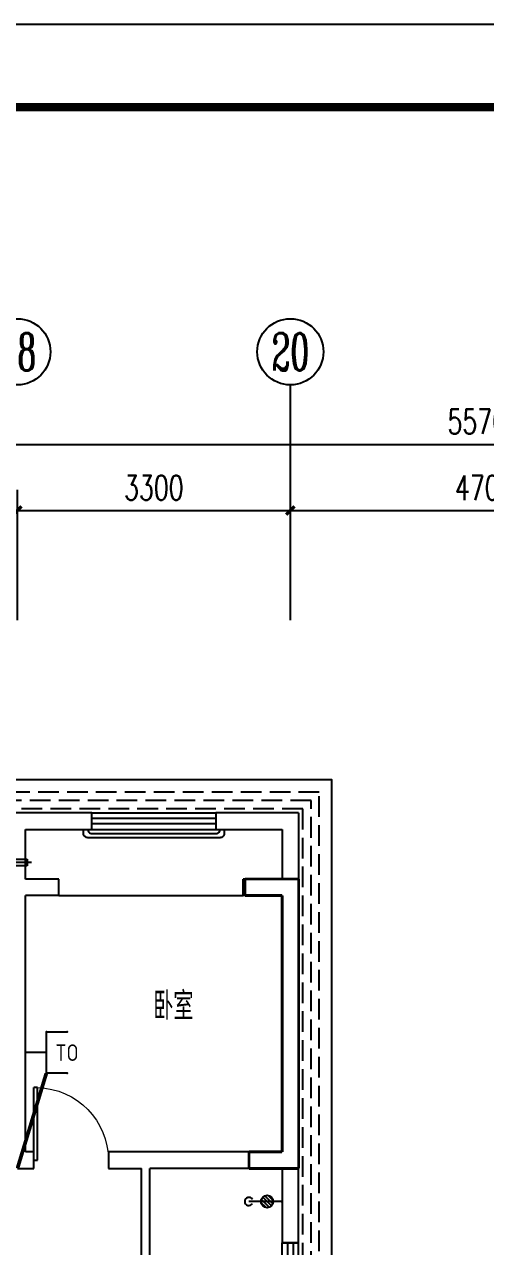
# Model space of a CAD drawing. Extents: x -993182 to -819982, y 169304 to 600104.
# Drawn here: x -870763 to -865189, y 278323 to 293104 of the extents above; entities that cross this region are included whole.
import ezdxf
from ezdxf.enums import TextEntityAlignment as Align

# ---------------------------------------------------------------- set-up
doc = ezdxf.new("R2010")
doc.units = 0
doc.header["$LTSCALE"] = 1000
doc.header["$MEASUREMENT"] = 0
doc.linetypes.add('DASH', pattern=[0.35, 0.25, -0.1])
for name, color, linetype in [('AXIS', 3, 'Continuous'), ('AXIS_TEXT', 7, 'Continuous'), ('EQUIP-通讯', 3, 'Continuous'), ('PUB_TEXT', 7, 'Continuous'), ('PUB_TITLE', 146, 'Continuous'), ('WALL', 4, 'Continuous'), ('WINDOW', 2, 'Continuous'), ('WIRE-网络', 6, 'TG_TD'), ('家具', 187, 'Continuous'), ('屋面', 139, 'Continuous'), ('栏杆', 169, 'Continuous'), ('空调、空调洞', 66, 'Continuous'), ('面层', 215, 'Continuous')]:
    doc.layers.add(name, color=color, linetype=linetype)
doc.styles.add('_TCH_AXIS', font='COMPLEX', dxfattribs={"bigfont": 'GBCBIG'})
doc.styles.add('_TCH_DIM_T3', font='SIMPLEX', dxfattribs={"width": 0.705882, "bigfont": 'GBCBIG'})
doc.styles.add('_TEL_ATTDEF', font='GBENOR', dxfattribs={"width": 0.8, "height": 3, "bigfont": 'GBCBIG'})
doc.styles.add('_TEL_DIM', font='ICED', dxfattribs={"width": 0.8, "height": 3.5, "bigfont": 'BZHZ'})
doc.styles.add('COMPLEX', font='COMPLEX')
doc.styles.get("Standard").update_dxf_attribs({"font": 'gbenor.shx', "bigfont": 'gbcbig.shx'})
doc.styles.add('TG_LINETYPE', font='ICED', dxfattribs={"width": 0.8, "height": 2, "bigfont": 'BZHZ'})
doc.linetypes.add('TG_TD', pattern='A,1,-0.45,["TD",TG_LINETYPE,S=0.1,R=0,X=-0.38,Y=-0.1],0', length=1.45)
doc.dimstyles.new('_TCH_ARCH&&100', dxfattribs={"dimtxt": 297.5, "dimasz": 100, "dimexe": 250, "dimexo": 300, "dimgap": 126.25, "dimtad": 1, "dimdec": 0, "dimzin": 0, "dimdsep": 46, "dimtxsty": '_TCH_DIM_T3', "dimblk": 'ARCHTICK', "dimcen": 0.09, "dimclrt": 7, "dimazin": 2, "dimtfac": 1, "dimtdec": 0, "dimtix": 1, "dimtmove": 2, "dimatfit": 3, "dimfxl": 0, "dimtolj": 1, "dimtzin": 0, "dimarcsym": 0})

# ---------------------------------------------------------------- blocks, each defined once
blk = doc.blocks.new('$lvtry$00000168')
at = {"color": 0}
blk.add_line((0, 0), (0, -395), dxfattribs=at)
blk.add_arc((0, -395), 50, 121.0332, 58.9668, dxfattribs=at)
for p in [(0, 0), (0, -223)]:
    blk.add_point(p, dxfattribs=at)
blk = doc.blocks.new('$lvtry$00000171')
for p, q in [((-74, 11), (-11, 74)), ((-70, -27), (27, 70)), ((-53, -53), (53, 53)), ((-27, -70), (70, 27)), ((11, -74), (74, -11))]:
    blk.add_line(p, q)
blk.add_circle((0, 0), 75)
blk.add_point((0, 0))
blk = doc.blocks.new('A$C6BE329BC')
at = {"layer": '家具'}
blk.add_blockref('$lvtry$00000168', (75, 445), dxfattribs=at)
at = {"layer": '家具', "rotation": 180}
blk.add_blockref('$lvtry$00000171', (75, 271), dxfattribs=at)
blk = doc.blocks.new('q5')
at = {"color": 3, "const_width": 35}
for points in [[(-496442, -554544), (-495792, -554544)], [(-496442, -554744), (-496442, -554544)], [(-495792, -558044), (-495792, -554544)], [(-496442, -554744), (-495992, -554744)], [(-495992, -557844), (-495992, -554744)], [(-496392, -557844), (-495992, -557844)], [(-496392, -558044), (-496392, -557844)], [(-496392, -558044), (-495792, -558044)]]:
    blk.add_lwpolyline(points, dxfattribs=at)
blk = doc.blocks.new('A$C06D6341B')
at = {"layer": '空调、空调洞', "linetype": 'DASH'}
for p, q in [((40, 0), (40, 340)), ((80, 290), (0, 290)), ((0, 290), (0, 50)), ((80, 50), (80, 290)), ((0, 50), (80, 50))]:
    blk.add_line(p, q, dxfattribs=at)
blk = doc.blocks.new('kt')
at = {"layer": '空调、空调洞', "xscale": -1, "rotation": 90}
blk.add_blockref('A$C06D6341B', (-423074, -788164, -76424), dxfattribs=at)
blk = doc.blocks.new('$WINLIB2D$00000001')
at = {"color": 0}
for points in [[(-0.5, 0.5), (-0.5, -0.5)], [(-0.5, 0.5), (0.5, 0.5)], [(0.5, -0.5), (0.5, 0.5)], [(0.5, 0.1667), (-0.5, 0.1667)], [(0.5, -0.1667), (-0.5, -0.1667)], [(-0.5, -0.5), (0.5, -0.5)]]:
    blk.add_lwpolyline(points, dxfattribs=at)
blk = doc.blocks.new('$DorLib2D$00000001')
for p, q in [((0.45, 0.975), (0.5, 0.975)), ((0.45, 0), (0.45, 0.975)), ((0.5, 0), (0.5, 0.975)), ((0.5, 0), (0.45, 0))]:
    blk.add_line(p, q)
at = {"lineweight": 13}
blk.add_arc((0.475, 0), 0.975, 91.4693, 180, dxfattribs=at)
blk = doc.blocks.new('_AXISO')
blk.add_circle((0, 0), 0.5)
at = {"layer": 'AXIS_TEXT', "style": 'COMPLEX', "width": 1.041667}
blk.add_attdef('A', text='', height=0.56, dxfattribs=at).set_placement((-0.25, -0.28), (0.25, -0.28), align=Align.FIT)
blk = doc.blocks.new('_ArchTick')
at = {"color": 0, "linetype": 'ByBlock', "const_width": 0.4}
blk.add_lwpolyline([(-0.5, -0.5), (0.5, 0.5)], dxfattribs=at)
blk = doc.blocks.new('*D498')
at = {"layer": 'AXIS', "color": 0, "lineweight": -2}
for p, q in [((-254209, -458420), (-254209, -456044)), ((-198509, -458420), (-198509, -456044)), ((-254209, -456294), (-198509, -456294))]:
    blk.add_line(p, q, dxfattribs=at)
at = {"layer": 'Defpoints', "color": 0}
for p in [(-198509, -456294), (-254209, -458720), (-198509, -458720)]:
    blk.add_point(p, dxfattribs=at)
at = {"layer": 'AXIS', "color": 0, "lineweight": -2, "xscale": 100, "yscale": 100, "zscale": 100, "rotation": 180}
blk.add_blockref('_ArchTick', (-254209, -456294), dxfattribs=at)
at = {"layer": 'AXIS', "color": 0, "lineweight": -2, "xscale": 100, "yscale": 100, "zscale": 100}
blk.add_blockref('_ArchTick', (-198509, -456294), dxfattribs=at)
at = {"layer": 'AXIS', "color": 7, "insert": (-226359, -456019), "char_height": 297.5, "attachment_point": 5, "style": '_TCH_DIM_T3'}
blk.add_mtext('\\A1;55700', dxfattribs=at)
blk = doc.blocks.new('*D509')
at = {"layer": 'AXIS', "color": 0, "lineweight": -2}
for p, q in [((-232009, -458420), (-232009, -456844)), ((-228709, -458420), (-228709, -456844)), ((-232009, -457094), (-228709, -457094))]:
    blk.add_line(p, q, dxfattribs=at)
at = {"layer": 'Defpoints', "color": 0}
for p in [(-228709, -457094), (-232009, -458720), (-228709, -458720)]:
    blk.add_point(p, dxfattribs=at)
at = {"layer": 'AXIS', "color": 0, "lineweight": -2, "xscale": 100, "yscale": 100, "zscale": 100, "rotation": 180}
blk.add_blockref('_ArchTick', (-232009, -457094), dxfattribs=at)
at = {"layer": 'AXIS', "color": 0, "lineweight": -2, "xscale": 100, "yscale": 100, "zscale": 100}
blk.add_blockref('_ArchTick', (-228709, -457094), dxfattribs=at)
at = {"layer": 'AXIS', "color": 7, "insert": (-230359, -456819), "char_height": 297.5, "attachment_point": 5, "style": '_TCH_DIM_T3'}
blk.add_mtext('\\A1;3300', dxfattribs=at)
blk = doc.blocks.new('*D510')
at = {"layer": 'AXIS', "color": 0, "lineweight": -2}
for p, q in [((-228709, -458420), (-228709, -456844)), ((-224009, -458420), (-224009, -456844)), ((-228709, -457094), (-224009, -457094))]:
    blk.add_line(p, q, dxfattribs=at)
at = {"layer": 'Defpoints', "color": 0}
for p in [(-224009, -457094), (-228709, -458720), (-224009, -458720)]:
    blk.add_point(p, dxfattribs=at)
at = {"layer": 'AXIS', "color": 0, "lineweight": -2, "xscale": 100, "yscale": 100, "zscale": 100, "rotation": 180}
blk.add_blockref('_ArchTick', (-228709, -457094), dxfattribs=at)
at = {"layer": 'AXIS', "color": 0, "lineweight": -2, "xscale": 100, "yscale": 100, "zscale": 100}
blk.add_blockref('_ArchTick', (-224009, -457094), dxfattribs=at)
at = {"layer": 'AXIS', "color": 7, "insert": (-226359, -456819), "char_height": 297.5, "attachment_point": 5, "style": '_TCH_DIM_T3'}
blk.add_mtext('\\A1;4700', dxfattribs=at)
blk = doc.blocks.new('$equip$00001847')
for p, q in [((-0.5, 0.499), (-0.5, 0.999)), ((0.5, 0.999), (0.5, 0.499)), ((0.5, 0.499), (-0.5, 0.499)), ((0, 0.5), (0, 0))]:
    blk.add_line(p, q)
for p in [(-0.5, 0.999), (0.5, 0.999), (-0.5, 0.499), (0.5, 0.499), (0, 0)]:
    blk.add_point(p)
at = {"color": 7, "style": '_TEL_DIM'}
blk.add_attdef('$TEXT$', text='', height=0.4, dxfattribs=at).set_placement((0, 0.999), align=Align.MIDDLE_CENTER)
at = {"color": 7, "style": '_TEL_DIM', "flags": 1}
blk.add_attdef('A', text='', height=0.00002, dxfattribs=at).set_placement((0, 0), align=Align.MIDDLE_CENTER)
blk = doc.blocks.new('5#、7#楼参照')
at = {"layer": 'AXIS'}
blk.add_line((-228708.8, -457774.7), (-228708.8, -455574.4), dxfattribs=at)
at = {"layer": 'PUB_TITLE'}
blk.add_lwpolyline([(-265242.7, -510615.5), (-181142.7, -510615.5), (-181142.7, -451215.5), (-265242.7, -451215.5)], close=True, dxfattribs=at)
at = {"layer": 'PUB_TITLE', "const_width": 100}
blk.add_lwpolyline([(-262742.7, -509615.5), (-182142.7, -509615.5), (-182142.7, -452215.5), (-262742.7, -452215.5)], close=True, dxfattribs=at)
at = {"layer": 'WALL'}
for p, q in [((-231108.8, -460750.9), (-232108.8, -460750.9)), ((-231108.8, -460950.9), (-231108.8, -460750.9)), ((-228608.8, -460750.9), (-229608.8, -460750.9)), ((-229608.8, -460750.9), (-229608.8, -460950.9)), ((-228608.8, -460750.9), (-228608.8, -461650.9)), ((-231908.8, -460950.9), (-231108.8, -460950.9)), ((-231908.8, -461550.9), (-231908.8, -460950.9)), ((-229608.8, -460950.9), (-228808.8, -460950.9)), ((-228808.8, -460950.9), (-228808.8, -461550.9)), ((-231507.8, -461550.9), (-231908.8, -461550.9)), ((-231507.8, -461750.9), (-231507.8, -461550.9)), ((-228808.8, -461550.9), (-229277.8, -461550.9)), ((-229277.8, -461750.9), (-229277.8, -461550.9)), ((-228608.8, -461650.9), (-228608.8, -464950.9)), ((-231507.8, -461750.9), (-231908.8, -461750.9)), ((-231908.8, -463650.9), (-231908.8, -461750.9)), ((-228808.8, -461750.9), (-229277.8, -461750.9)), ((-228808.8, -461750.9), (-228808.8, -464850.9)), ((-231908.8, -464850.9), (-231908.8, -463650.9)), ((-231808.8, -464850.9), (-231908.8, -464850.9)), ((-231808.8, -465050.9), (-231808.8, -464850.9)), ((-230408.8, -464850.9), (-230908.8, -464850.9)), ((-230908.8, -464850.9), (-230908.8, -465050.9)), ((-228808.8, -464850.9), (-230408.8, -464850.9)), ((-228608.8, -465950.9), (-228608.8, -464950.9)), ((-232008.8, -465050.9), (-231808.8, -465050.9)), ((-230908.8, -465050.9), (-230508.8, -465050.9)), ((-230508.8, -466150.9), (-230508.8, -465050.9)), ((-230408.8, -466250.9), (-230408.8, -465050.9)), ((-228808.8, -465050.9), (-230408.8, -465050.9)), ((-228808.8, -465050.9), (-228808.8, -465950.9)), ((-228808.8, -465950.9), (-228608.8, -465950.9))]:
    blk.add_line(p, q, dxfattribs=at)
at = {"layer": 'WINDOW'}
blk.add_line((-231507.8, -461750.9), (-229277.8, -461750.9), dxfattribs=at)
at = {"layer": '屋面', "color": 190}
blk.add_lwpolyline([(-239558.8, -460650.9), (-243258.8, -460650.9), (-243258.8, -458750.9), (-249508.8, -458750.9), (-249508.8, -460350.9), (-254608.8, -460350.9), (-254608.8, -468650.9), (-252908.8, -468650.9), (-252908.8, -472650.9), (-250158.8, -472650.9), (-250158.8, -474050.9), (-243308.8, -474050.9), (-243308.8, -471950.9), (-239508.8, -471950.9), (-239508.8, -474050.9), (-232658.8, -474050.9), (-232658.8, -472650.9), (-229908.8, -472650.9), (-229908.8, -468650.9), (-228208.8, -468650.9), (-228208.8, -460350.9), (-233308.8, -460350.9), (-233308.8, -458750.9), (-239558.8, -458750.9)], close=True, dxfattribs=at)
at = {"layer": '屋面', "color": 190, "linetype": 'DASH'}
for points in [[(-239408.8, -460800.9), (-243408.8, -460800.9), (-243408.8, -458900.9), (-249358.8, -458900.9), (-249358.8, -460500.9), (-254458.8, -460500.9), (-254458.8, -468500.9), (-252758.8, -468500.9), (-252758.8, -472500.9), (-250008.8, -472500.9), (-250008.8, -473900.9), (-243458.8, -473900.9), (-243458.8, -471800.9), (-239358.8, -471800.9), (-239358.8, -473900.9), (-232808.8, -473900.9), (-232808.8, -472500.9), (-230058.8, -472500.9), (-230058.8, -468500.9), (-228358.8, -468500.9), (-228358.8, -460500.9), (-233458.8, -460500.9), (-233458.8, -458900.9), (-239408.8, -458900.9)], [(-239308.8, -460900.9), (-243508.8, -460900.9), (-243508.8, -459000.9), (-249258.8, -459000.9), (-249258.8, -460600.9), (-254358.8, -460600.9), (-254358.8, -468400.9), (-252658.8, -468400.9), (-252658.8, -472400.9), (-249908.8, -472400.9), (-249908.8, -473800.9), (-243558.8, -473800.9), (-243558.8, -471700.9), (-239258.8, -471700.9), (-239258.8, -473800.9), (-232908.8, -473800.9), (-232908.8, -472400.9), (-230158.8, -472400.9), (-230158.8, -468400.9), (-228458.8, -468400.9), (-228458.8, -460600.9), (-233558.8, -460600.9), (-233558.8, -459000.9), (-239308.8, -459000.9)], [(-239208.8, -461000.9), (-243608.8, -461000.9), (-243608.8, -459100.9), (-249158.8, -459100.9), (-249158.8, -460700.9), (-254258.8, -460700.9), (-254258.8, -468300.9), (-252558.8, -468300.9), (-252558.8, -472300.9), (-249808.8, -472300.9), (-249808.8, -473700.9), (-243658.8, -473700.9), (-243658.8, -471600.9), (-239158.8, -471600.9), (-239158.8, -473700.9), (-233008.8, -473700.9), (-233008.8, -472300.9), (-230258.8, -472300.9), (-230258.8, -468300.9), (-228558.8, -468300.9), (-228558.8, -460700.9), (-233658.8, -460700.9), (-233658.8, -459100.9), (-239208.8, -459100.9)]]:
    blk.add_lwpolyline(points, close=True, dxfattribs=at)
at = {"layer": '栏杆'}
for points in [[(-229508.8, -460950.9), (-229508.8, -461000.9, -0.4142136), (-229558.8, -461050.9), (-231158.8, -461050.9, -0.4142136), (-231208.8, -461000.9), (-231208.8, -460950.9)], [(-231158.8, -460950.9), (-231158.8, -460950.9, 0.4142136), (-231108.8, -461000.9), (-229608.8, -461000.9, 0.4142136), (-229558.8, -460950.9), (-229558.8, -460950.9)]]:
    blk.add_lwpolyline(points, format="xyb", dxfattribs=at)
at = {"rotation": 270.0000000000217}
blk.add_blockref('A$C6BE329BC', (-229261.1, -465375.9), dxfattribs=at)
at = {"layer": 'AXIS'}
ref = blk.add_blockref('_AXISO', (-232008.8, -455174.4), dxfattribs=dict(at, xscale=800, yscale=800, zscale=800))
ref.add_attrib('A', '18', dxfattribs={"layer": 'AXIS_TEXT', "height": 452.55, "style": '_TCH_AXIS', "width": 0.724138}).set_placement((-232235.1, -455400.7), (-231782.5, -455400.7), align=Align.FIT)
ref = blk.add_blockref('_AXISO', (-228708.8, -455174.4), dxfattribs=dict(at, xscale=800, yscale=800, zscale=800))
ref.add_attrib('A', '20', dxfattribs={"layer": 'AXIS_TEXT', "height": 452.55, "style": '_TCH_AXIS', "width": 0.617647}).set_placement((-228935.1, -455400.7), (-228482.5, -455400.7), align=Align.FIT)
at = {"layer": 'WINDOW', "xscale": 1500, "yscale": -200, "zscale": 1500}
blk.add_blockref('$WINLIB2D$00000001', (-230358.8, -460850.9), dxfattribs=at)
at = {"layer": 'WINDOW'}
for name, p, xscale, yscale, zscale, rotation in [('$DorLib2D$00000001', (-231358.8, -464950.9), 900, -900, 900, 180), ('$WINLIB2D$00000001', (-228708.8, -466400.9), -900, -200, -900, 270)]:
    blk.add_blockref(name, p, dxfattribs=dict(at, xscale=xscale, yscale=yscale, zscale=zscale, rotation=rotation))
at = {"layer": '面层'}
for name, p in [('kt', (191234.9, 326853.2)), ('q5', (267183.2, 92993.2))]:
    blk.add_blockref(name, p, dxfattribs=at)
at = {"layer": 'AXIS'}
for p1, p2, distance, picture, middle in [((-254208.8, -458720), (-198508.8, -458720), 2425.6, '*D498', (-226358.8, -456019.4)), ((-232008.8, -458720), (-228708.8, -458720), 1625.6, '*D509', (-230358.8, -456819.4)), ((-228708.8, -458720), (-224008.8, -458720), 1625.6, '*D510', (-226358.8, -456819.4))]:
    dim = blk.add_aligned_dim(p1=p1, p2=p2, distance=distance, dimstyle='_TCH_ARCH&&100', dxfattribs=at)
    dim.commit()
    dim.dimension.update_dxf_attribs({"geometry": picture, "text_midpoint": middle})

msp = doc.modelspace()

# ---------------------------------------------------------------- linework, layer by layer
at = {"layer": 'WIRE-网络', "linetype": 'TG_TD', "const_width": 45, "elevation": 0}
msp.add_lwpolyline([(-870848, 279268), (-870499, 280418)], dxfattribs=at)

# ---------------------------------------------------------------- block references
at = {"layer": 'EQUIP-通讯'}
ref = msp.add_blockref('$equip$00001847', (-870748, 280668, 0), dxfattribs=dict(at, xscale=500, yscale=500, zscale=500, rotation=270.0000000000074))
ref.add_attrib('$TEXT$', 'TO', dxfattribs={"layer": '0', "color": 7, "height": 200, "style": '_TEL_ATTDEF'}).set_placement((-870249, 280668, 0), align=Align.MIDDLE_CENTER)
at = {"layer": '面层'}
msp.add_blockref('5#、7#楼参照', (-638840, 744319), dxfattribs=at)

# ---------------------------------------------------------------- texts
at = {"layer": 'PUB_TEXT'}
msp.add_text('卧室', height=337.6, dxfattribs=at).set_placement((-869206, 281065, 0))

doc.saveas('drawing.dxf')
